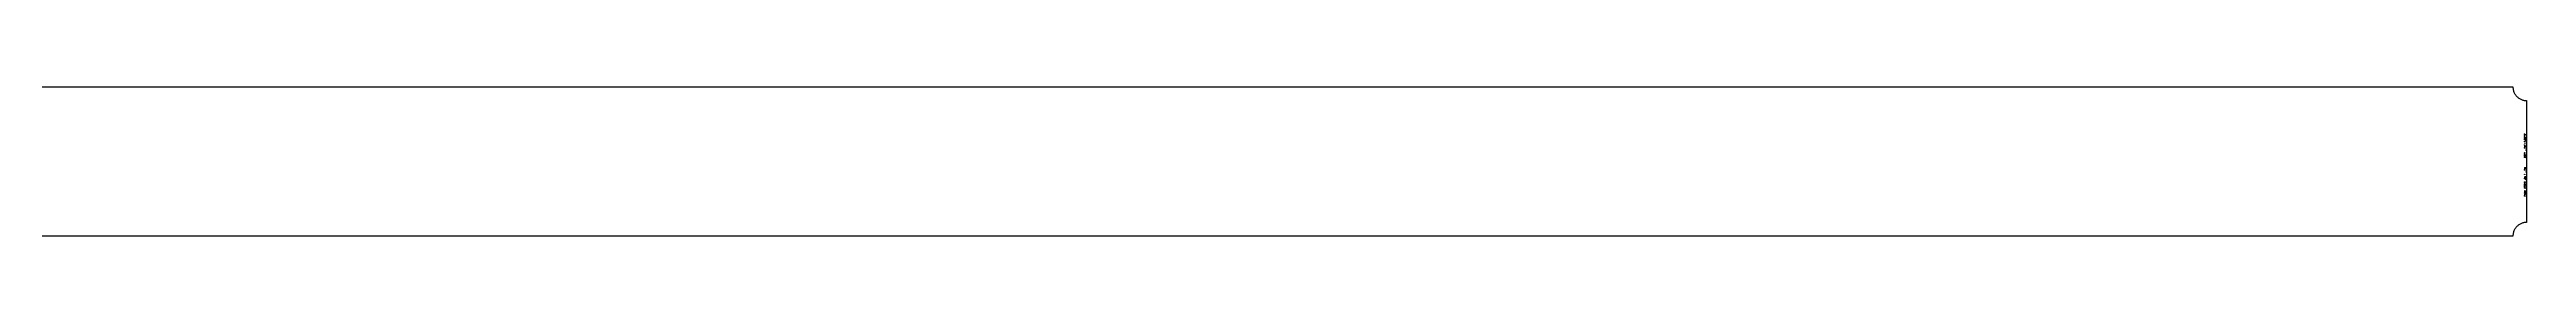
# Model space of a CAD drawing. Extents: x 0 to 11004, y -165 to 165.
# Drawn here: x 5502 to 11004, y -165 to 165 of the extents above; entities that cross this region are included whole.
import ezdxf

# ---------------------------------------------------------------- set-up
doc = ezdxf.new("R2010")
doc.units = 0
doc.header["$LTSCALE"] = 10
doc.layers.add('TEILE', color=7, linetype='CONTINUOUS')
doc.layers.add('UNTERSCHRIFT', color=7, linetype='CONTINUOUS')
doc.styles.get("Standard").update_dxf_attribs({"font": 'ROMANS'})

msp = doc.modelspace()

# ---------------------------------------------------------------- linework, layer by layer
at = {"layer": 'TEILE', "color": 2}
for p, q in [((30, 165.000031), (10973.996094, 165)), ((10973.996094, 165), (10974.041016, 163.375854)), ((10974.041016, 163.375854), (10974.171875, 161.756454)), ((10974.171875, 161.756454), (10974.392578, 160.146606)), ((10974.392578, 160.146606), (10974.698242, 158.550964)), ((10974.698242, 158.550964), (10975.089844, 156.974243)), ((10975.089844, 156.974243), (10975.567383, 155.421082)), ((10975.567383, 155.421082), (10976.12793, 153.895996)), ((10976.12793, 153.895996), (10976.769531, 152.403503)), ((10976.769531, 152.403503), (10977.491211, 150.947937)), ((10977.491211, 150.947937), (10978.291016, 149.533585)), ((10978.291016, 149.533585), (10979.166016, 148.164612)), ((10979.166016, 148.164612), (10980.115234, 146.845001)), ((10980.115234, 146.845001), (10981.131836, 145.578659)), ((10981.131836, 145.578659), (10982.216797, 144.369263)), ((10982.216797, 144.369263), (10983.365234, 143.220398)), ((10983.365234, 143.220398), (10984.575195, 142.135406)), ((10984.575195, 142.135406), (10985.84082, 141.117462)), ((10985.84082, 141.117462), (10987.160156, 140.169586)), ((10987.160156, 140.169586), (10988.530273, 139.294525)), ((10988.530273, 139.294525), (10989.945313, 138.494858)), ((10989.945313, 138.494858), (10991.400391, 137.772934)), ((10991.400391, 137.772934), (10992.892578, 137.130859)), ((10992.892578, 137.130859), (10994.417969, 136.570541)), ((10994.417969, 136.570541), (10995.970703, 136.093597)), ((10995.970703, 136.093597), (10997.547852, 135.701431)), ((10997.547852, 135.701431), (10999.142578, 135.395218)), ((10999.142578, 135.395218), (11000.75293, 135.175812)), ((11000.75293, 135.175812), (11002.37207, 135.043884)), ((11002.37207, 135.043884), (11003.996094, 134.999832)), ((11003.996094, 134.999832), (11003.996094, 135)), ((11003.996094, 135), (11003.996094, -135)), ((10973.996094, -165), (30, -165)), ((10974.041016, -163.37587), (10973.996094, -165.000031)), ((10973.996094, -165.000031), (10973.996094, -165)), ((10974.171875, -161.75647), (10974.041016, -163.37587)), ((10974.392578, -160.146576), (10974.171875, -161.75647)), ((10974.698242, -158.550934), (10974.392578, -160.146576)), ((10975.089844, -156.974197), (10974.698242, -158.550934)), ((10975.566406, -155.42099), (10975.089844, -156.974197)), ((10976.126953, -153.895889), (10975.566406, -155.42099)), ((10976.768555, -152.403366), (10976.126953, -153.895889)), ((10977.491211, -150.947784), (10976.768555, -152.403366)), ((10978.291016, -149.533417), (10977.491211, -150.947784)), ((10979.166016, -148.164429), (10978.291016, -149.533417)), ((10980.113281, -146.844803), (10979.166016, -148.164429)), ((10981.131836, -145.578445), (10980.113281, -146.844803)), ((10982.216797, -144.369049), (10981.131836, -145.578445)), ((10983.365234, -143.220169), (10982.216797, -144.369049)), ((10984.575195, -142.135178), (10983.365234, -143.220169)), ((10985.84082, -141.117233), (10984.575195, -142.135178)), ((10987.160156, -140.169357), (10985.84082, -141.117233)), ((10988.530273, -139.294312), (10987.160156, -140.169357)), ((10989.943359, -138.494675), (10988.530273, -139.294312)), ((10991.400391, -137.772781), (10989.943359, -138.494675)), ((10992.891602, -137.130737), (10991.400391, -137.772781)), ((10994.417969, -136.57045), (10992.891602, -137.130737)), ((10995.970703, -136.093536), (10994.417969, -136.57045)), ((10997.547852, -135.701431), (10995.970703, -136.093536)), ((10999.142578, -135.395248), (10997.547852, -135.701431)), ((11000.75293, -135.175903), (10999.142578, -135.395248)), ((11002.37207, -135.044037), (11000.75293, -135.175903)), ((11003.996094, -135), (11002.37207, -135.044037))]:
    msp.add_line(p, q, dxfattribs=at)

# ---------------------------------------------------------------- texts
at = {"layer": 'UNTERSCHRIFT', "color": 2, "oblique": 15, "width": 0.8}
for s, p in [('  , Profi l PL330*12', (11001.99707, 20.800001)), ('20614', (11001.99707, 7.800001)), ('Project  DP0GN9  ,Qty. 1  , Pos. ', (11001.99707, -78))]:
    msp.add_text(s, height=3.25, rotation=90, dxfattribs=at).set_placement(p)

doc.saveas('drawing.dxf')
